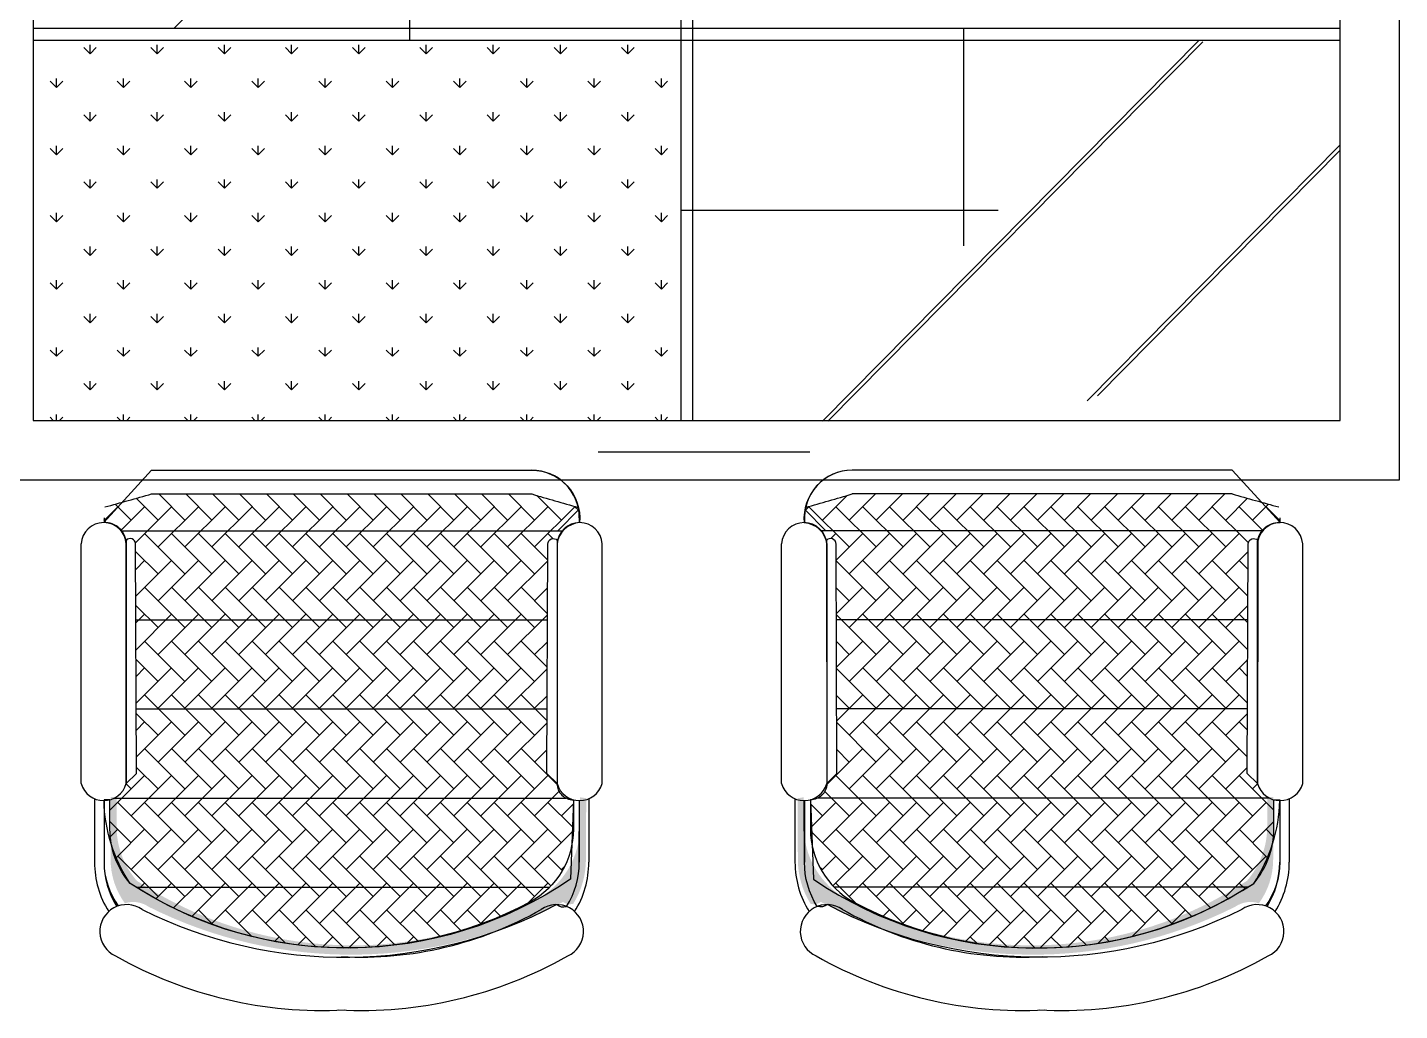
# Model space of a CAD drawing. Header units: inches. Extents: x 13 to 55.5, y 11.7 to 36.5.
# Drawn here: x 38.485 to 39.64, y 27.188 to 28.015 of the extents above; entities that cross this region are included whole.
import ezdxf

# ---------------------------------------------------------------- set-up
doc = ezdxf.new("R2010")
doc.units = ezdxf.units.IN
doc.header["$MEASUREMENT"] = 0
doc.layers.add('02', color=2, linetype='Continuous')
doc.layers.add('8', color=8, linetype='Continuous')

msp = doc.modelspace()

# ---------------------------------------------------------------- hatches: boundary and pattern name
at = {"layer": '8'}
h = msp.add_hatch(dxfattribs=at)
h.set_pattern_fill('AR-HBONE', color=256, scale=0.004, angle=89.99999999999994, style=0)
h.set_pattern_definition([(224.9999999999999, (39.08125517977014, 80.83132262007155), (-0.02262741699796952, 1.90059021303262e-17), [0.048, -0.016]), (134.9999999999999, (39.06994147127106, 80.82000891157247), (-0.02262741699796952, 1.90059021303262e-17), [0.048, -0.016])])
h.paths.add_polyline_path([(38.58802907744966, 27.58031961598482, 0.2468422709474526), (38.55029922519888, 27.61135667712535, -0.0007984914309598598), (38.55032820050683, 27.61148110653614, 0.002473879123447363), (38.58937101886686, 27.6223470196581), (38.90918613289095, 27.6223470196581, 0.002346015980585561), (38.94832096068266, 27.61101462996323, 0.4719914080799239), (38.91051361133422, 27.5813897716451), (38.91051361133422, 27.37852376724351, 0.23417052266878), (38.92375501285851, 27.35180115066925), (38.92212431138459, 27.30910116115576, -0.2909257063507577), (38.58569851325437, 27.30907037673916, -0.101594013467479), (38.57047089194957, 27.35051239558544, 0.2033254252404385), (38.58802907744966, 27.37618038182137)])
h.paths.add_polyline_path([(38.92212431138459, 27.30910116115576), (38.92375501285851, 27.35180115066925, -0.23417052266878), (38.91051361133422, 27.37852376724351), (38.91051361133422, 27.5813897716451, -0.4719914080796609), (38.94832096068266, 27.61101462996323, -0.05466006221869264), (38.94927134440358, 27.60234701965402), (38.94927134440358, 27.59819909453092, 0.349465672316923), (38.93090134538788, 27.5831327324284, 0.7026147528373601), (38.92270851688072, 27.58021844571505), (38.92192014277525, 27.38721173869436), (38.93050764518402, 27.37854438634696, 0.0002707687429301205), (38.93051361135285, 27.37852376724351, 0.4179360945045427), (38.94427134439893, 27.36493955900534), (38.94278116099149, 27.32591903858867, -0.2198190708416146), (38.90774364961389, 27.27880735138189, -0.1331174979334463), (38.73931706097055, 27.24046667224485, -0.1347473840811353), (38.57123567379158, 27.29459976466189, -0.06938331227992234), (38.55557492788493, 27.32683956525745, -0.04836040347699975), (38.55427134438496, 27.34028584177014), (38.55427134438496, 27.36493955900534, 0.2604304457768875), (38.56802907754745, 27.37852376724351), (38.57663700898256, 27.38721173869436), (38.57584863487709, 27.58021844571505, 0.6869772238725623), (38.5677826845188, 27.5832807388959, 0.3797560916365795), (38.5492713443803, 27.59821626634386), (38.5492713443803, 27.60234701965402, -0.05685886338214961), (38.55029922519888, 27.61135667712535, -0.2468422709473726), (38.58802907744966, 27.58031961598482), (38.58802907744966, 27.37618038182137, -0.2033254252404394), (38.57047089194957, 27.35051239558544, 0.1015940134674754), (38.58569851325437, 27.30907037673916, 0.2909257063507623)])
h = msp.add_hatch(dxfattribs=at)
h.set_pattern_fill('AR-HBONE', color=256, scale=0.004, angle=359.9999999999999, style=0)
h.set_pattern_definition([(315.0000000000001, (39.00678623135745, 80.83132262007155), (0.02262741699796952, 1.259612233122302e-17), [0.048, -0.016]), (45.0000000000001, (39.01809993985653, 80.82000891157247), (0.02262741699796952, 1.259612233122302e-17), [0.048, -0.016])])
edge = h.paths.add_edge_path()
edge.add_ellipse((39.54839604772705, 27.55995396587406), major_axis=(-0.03711969488062122, 0.0371196948806212), ratio=0.9999999999996956, start_angle=-33.290517739202585, end_angle=22.172823983051615, ccw=False)
edge.add_ellipse((39.49877006671004, 27.60234701965402), major_axis=(-0.02828427178378948, 0.02828427178378948), ratio=0.9999999882834586, start_angle=238.017076211343, end_angle=238.2000769274212)
edge.add_ellipse((40.61624935333229, 31.56239578500555), major_axis=(2.89594259330774, 2.89594259330774), ratio=0.9999999999854282, start_angle=209.1642256900939, end_angle=209.7311958646624, ccw=False)
edge.add_line((39.49867039214432, 27.6223470196581), (39.17885527823664, 27.6223470196581))
edge.add_ellipse((37.95167382625941, 31.78700753675531), major_axis=(3.070046542043853, 3.070046542043853), ratio=0.9999999999661233, start_angle=240.8807561908539, end_angle=241.4184224618754, ccw=False)
edge.add_ellipse((39.14642837649289, 27.58063794317588), major_axis=(-0.02199703812545729, 0.02199703812545729), ratio=0.9999999999997261, start_angle=226.3848555581047, end_angle=327.45248719353276, ccw=False)
edge.add_line((39.17752779979337, 27.5813897716451), (39.17752779979337, 27.37852376724351))
edge.add_ellipse((39.14394249726165, 27.37852376724351), major_axis=(-0.02374839519204381, 0.02374839519204381), ratio=0.9999999999998462, start_angle=172.2819817175903, end_angle=225.000000000118, ccw=False)
edge.add_line((39.16428639826908, 27.35180115066925), (39.16591709962658, 27.30910116115576))
edge.add_ellipse((39.3341542136025, 27.5737164489272), major_axis=(-0.2217261565872364, 0.2217261565872364), ratio=0.9999999999999922, start_angle=102.5526143752535, end_angle=167.4369000032399)
edge.add_ellipse((39.40902979328375, 27.36687637577581), major_axis=(-0.07761723070756962, 0.07761723070756962), ratio=0.9999999999995618, start_angle=193.2224371125199, end_angle=216.4264562234432)
edge.add_ellipse((39.53904691472262, 27.38404265494484), major_axis=(-0.02815593953293474, 0.02815593953293474), ratio=0.9999999999995929, start_angle=56.388040002920604, end_angle=102.3601176470259, ccw=False)
edge.add_line((39.50001233356151, 27.37618038182137), (39.50001233356151, 27.58031961598482))
edge = h.paths.add_edge_path()
edge.add_line((39.165917099743, 27.30910116115576), (39.1642863983855, 27.35180115066925))
edge.add_ellipse((39.14394249726165, 27.37852376724351), major_axis=(-0.02374839519204381, 0.02374839519204381), ratio=0.9999999999998462, start_angle=172.2819817175667, end_angle=225.0000000000902)
edge.add_line((39.17752779979337, 27.37852376724351), (39.17752779979337, 27.5813897716451))
edge.add_ellipse((39.14642837649289, 27.58063794317588), major_axis=(-0.02199703812546477, 0.02199703812546478), ratio=0.9999999999999106, start_angle=226.3848555580757, end_angle=327.4524871935737)
edge.add_ellipse((39.17877006664484, 27.60234701965402), major_axis=(0.02828427124751427, 0.02828427124751427), ratio=0.9999999999997202, start_angle=122.4852900862792, end_angle=134.999999999983)
edge.add_line((39.13877006672401, 27.60234701965402), (39.13877006672401, 27.59819909453092))
edge.add_ellipse((39.13849321863226, 27.57912934411599), major_axis=(-0.01348577075255628, 0.01348577075255628), ratio=0.9999999999994397, start_angle=237.1171861905475, end_angle=314.1682581222964, ccw=False)
edge.add_ellipse((39.16071144182779, 27.58019956847585), major_axis=(0.003267887545123191, 0.003267887545123191), ratio=0.9999999999980806, start_angle=-44.765965339337185, end_angle=95.60380764755962, ccw=False)
edge.add_line((39.16533289424687, 27.58021844571505), (39.16612126835234, 27.38721173869436))
edge.add_line((39.16612126835234, 27.38721173869436), (39.15753376594357, 27.37854438634696))
edge.add_ellipse((39.13849321863226, 27.3840426550176), major_axis=(-0.01401380187697225, 0.01401380187697225), ratio=0.9999996655125449, start_angle=208.8310165147385, end_angle=208.8930721491273, ccw=False)
edge.add_ellipse((39.14394249726165, 27.37852376724351), major_axis=(-0.009606259568336679, 0.009606259568336679), ratio=0.9999999999999254, start_angle=134.2727577398573, end_angle=225.0000000000074, ccw=False)
edge.add_line((39.14377006672866, 27.36493955900534), (39.1452602501361, 27.32591903858867))
edge.add_ellipse((39.21377006667744, 27.34028584177014), major_axis=(-0.04949747468303449, 0.0494974746830345), ratio=0.99999999999956, start_angle=56.84355144184664, end_angle=106.433672439386)
edge.add_ellipse((39.3352404350283, 27.57034376876419), major_axis=(-0.2334531160339924, 0.2334531160339924), ratio=0.9999999999999551, start_angle=107.0107244184931, end_angle=137.3406947213386)
edge.add_ellipse((39.3341542136025, 27.5737164489272), major_axis=(-0.2358682922109283, 0.2358682922109283), ratio=0.9999999999998639, start_angle=137.5034555644624, end_angle=168.2003856930047)
edge.add_ellipse((39.40902979328375, 27.36687637577581), major_axis=(-0.09175936633128724, 0.09175936633128726), ratio=0.9999999999986472, start_angle=191.1534382299148, end_angle=207.0294787155831)
edge.add_ellipse((39.46377006667744, 27.34028584177014), major_axis=(-0.04949747468307679, 0.04949747468307681), ratio=0.9999999999993566, start_angle=213.9252401821811, end_angle=224.9999999998766)
edge.add_line((39.53377006674263, 27.34028584177014), (39.53377006674263, 27.36493955899079))
edge.add_ellipse((39.53904691472262, 27.38404265494484), major_axis=(-0.01401380390918987, 0.01401380390918986), ratio=0.9999999999989817, start_angle=61.168991394092984, end_angle=119.55825086561839, ccw=False)
edge.add_line((39.52001233358014, 27.37852376724351), (39.51140440202862, 27.38721173870892))
edge.add_line((39.51140440214503, 27.38721173869436), (39.5121927762505, 27.58021844571505))
edge.add_ellipse((39.51681422855317, 27.58019956847585), major_axis=(-0.003267887545150871, 0.00326788754515087), ratio=0.9999999999998018, start_angle=-93.18674936839028, end_angle=44.76596533927437, ccw=False)
edge.add_ellipse((39.53792874811761, 27.58031961598482), major_axis=(-0.01266881823524401, 0.01266881823524401), ratio=0.9999999999995794, start_angle=-47.69148343845359, end_angle=35.4868303801432, ccw=False)
edge.add_line((39.53877006663087, 27.59821626634386), (39.53877006663087, 27.60234701965402))
edge.add_ellipse((39.49877006671004, 27.60234701965402), major_axis=(-0.0282842712475046, 0.0282842712475046), ratio=0.9999999999993693, start_angle=224.9999999999407, end_angle=238.0170759052753)
edge.add_ellipse((39.54839604772705, 27.55995396587406), major_axis=(0.03711969488061666, 0.03711969488061665), ratio=0.9999999999995136, start_angle=56.70948226079675, end_angle=112.1728239829782)
edge.add_line((39.50001233356151, 27.58031961598482), (39.50001233356151, 27.37618038182137))
edge.add_ellipse((39.53904691472262, 27.38404265494484), major_axis=(-0.02815593953293475, 0.02815593953293477), ratio=0.9999999999995922, start_angle=56.3880400029185, end_angle=102.3601176470156)
edge.add_ellipse((39.40902979328375, 27.36687637577581), major_axis=(-0.07761723070756966, 0.07761723070756965), ratio=0.9999999999995637, start_angle=193.2224371125199, end_angle=216.4264562234391, ccw=False)
edge.add_ellipse((39.3341542136025, 27.5737164489272), major_axis=(-0.2217261565872279, 0.2217261565872279), ratio=0.9999999999999998, start_angle=102.55261437525269, end_angle=167.4369000032449, ccw=False)
h = msp.add_hatch(color=256, dxfattribs=at)
edge = h.paths.add_edge_path()
edge.add_line((38.55982890486329, 27.36716983831304), (38.55482890485864, 27.36716983831304))
edge.add_line((38.55482890485864, 27.36716983831304), (38.55482890485864, 27.31457729896812))
edge.add_arc((38.6169292692196, 27.31457729896812), 0.06210036439365649, 180, 216.2745388989675)
edge.add_arc((38.5738989640361, 27.25636064299198), 0.02259745576856841, 415.099742946281, 468.1372694493582, ccw=False)
edge.add_arc((38.75722458137743, 27.61483126932746), 0.3802530198046514, 243.3772907566356, 297.9578567901458)
edge.add_arc((38.94151088216886, 27.28735021679478), 0.010326542762251, 234.3726740500616, 284.5970889746869)
edge.add_arc((38.88482890481673, 27.31457729896812), 0.07000000000013158, 327.8783501258934, 360.0000000000466)
edge.add_line((38.95482890488192, 27.31457729896812), (38.95510575297367, 27.36645442270839))
edge.add_arc((38.95510575285725, 27.38627293426709), 0.01981851154849574, 254.5582508653799, 270, ccw=False)
edge.add_line((38.94982890487726, 27.36716983831304), (38.94982890487726, 27.34251612109239))
edge.add_arc((38.87982890481207, 27.34251612109239), 0.07000000000001455, 298.5663275605915, 360.0000000000465, ccw=False)
edge.add_arc((38.75835853646122, 27.57257404807189), 0.3301525628735084, 236.636853463918, 297.98927558147926, ccw=False)
edge.add_arc((38.62982890481207, 27.34251612109239), 0.0700000000000595, 180, 220.7423232367078, ccw=False)
edge.add_line((38.55982890486329, 27.34251612109239), (38.55982890486329, 27.36716983831304))
h = msp.add_hatch(color=256, dxfattribs=at)
edge = h.paths.add_edge_path()
edge.add_line((39.5282125062643, 27.36716983831304), (39.53321250626895, 27.36716983831304))
edge.add_line((39.53321250626895, 27.36716983831304), (39.53321250626895, 27.31457729896812))
edge.add_ellipse((39.47111214190799, 27.31457729896812), major_axis=(-0.04391158877690961, 0.04391158877690961), ratio=0.9999999999996502, start_angle=188.7254611010362, end_angle=224.9999999999579, ccw=False)
edge.add_ellipse((39.51414244709149, 27.25636064299198), major_axis=(-0.01597881421150872, 0.01597881421150872), ratio=0.9999999999997194, start_angle=-63.13726944938928, end_angle=-10.0997429463727)
edge.add_ellipse((39.33081682975016, 27.61483126932746), major_axis=(-0.2688794888705353, 0.2688794888705353), ratio=0.9999999999999657, start_angle=107.0421432098548, end_angle=161.6227092433652, ccw=False)
edge.add_ellipse((39.14653052895873, 27.28735021679478), major_axis=(0.007301968413416724, 0.007301968413416724), ratio=0.9999999999985582, start_angle=210.4029110253811, end_angle=260.6273259499634, ccw=False)
edge.add_ellipse((39.20321250631086, 27.31457729896812), major_axis=(0.04949747468314437, 0.04949747468314437), ratio=0.9999999999996642, start_angle=134.9999999999462, end_angle=167.1216498741562, ccw=False)
edge.add_line((39.13321250624567, 27.31457729896812), (39.13293565815393, 27.36645442270839))
edge.add_ellipse((39.13293565827034, 27.38627293426709), major_axis=(-0.01401380390892547, 0.01401380390892547), ratio=0.9999999999976941, start_angle=134.9999999999521, end_angle=150.441749134636)
edge.add_line((39.13821250625033, 27.36716983831304), (39.13821250625033, 27.34251612109239))
edge.add_ellipse((39.2082125061991, 27.34251612109239), major_axis=(-0.04949747468306953, 0.04949747468306953), ratio=0.9999999999999356, start_angle=44.99999999995661, end_angle=106.4336724394121)
edge.add_ellipse((39.32968287466637, 27.57257404807189), major_axis=(-0.2334531160339839, 0.233453116033984), ratio=0.9999999999999641, start_angle=107.0107244185203, end_angle=168.3631465360816)
edge.add_ellipse((39.4582125061991, 27.34251612109239), major_axis=(-0.04949747468310171, 0.04949747468310172), ratio=0.9999999999997938, start_angle=184.257676763352, end_angle=225.0000000000038)
edge.add_line((39.5282125062643, 27.34251612109239), (39.5282125062643, 27.36716983831304))

# ---------------------------------------------------------------- linework, layer by layer
at = {"layer": '02'}
for p, q in [((39.63958009698972, 27.63427728392873), (39.63958009698972, 28.38427728392873)), ((38.48958009696644, 28.33427728394037), (38.48958009696644, 27.68427728393164)), ((38.60820744960647, 28.01427728393339), (38.9251005306708, 28.33486214827446)), ((39.03458009700834, 28.33427728394037), (39.03458009700834, 27.68427728393164)), ((39.04458009701766, 28.33427728394037), (39.04458009701766, 27.68427728393164)), ((39.58958009694315, 27.68427728393164), (39.58958009694315, 28.33427728394037)), ((38.80669885867819, 28.00427728393862), (38.80669885867819, 28.18751994012729)), ((39.2724613352314, 28.0143153522966), (39.2724613352314, 27.83107269610793)), ((38.48958009696644, 28.01427728393339), (39.58958009694315, 28.01427728393339)), ((38.48958009696644, 28.00427728393862), (39.58958009694315, 28.00427728393862)), ((39.47095274430312, 28.00427728393862), (39.15405966323878, 27.68369241959755)), ((39.47390470380041, 28.0028637994854), (39.15840882976617, 27.68369241959755)), ((38.53748591191679, 27.99276550006636), (38.53218261111606, 27.9980688009253)), ((38.53748591214962, 27.99276552305838), (38.53748591214962, 28.00026552306537)), ((38.53748591191679, 27.99276550006636), (38.54278921283394, 27.9980688009253)), ((38.59405445441216, 27.99276550006636), (38.58875115361143, 27.9980688009253)), ((38.59405445464499, 27.99276552310204), (38.59405445464499, 28.00026552310903)), ((38.59405445441216, 27.99276550006636), (38.59935775532931, 27.9980688009253)), ((38.65062299690753, 27.99276550006636), (38.6453196961068, 27.9980688009253)), ((38.65062299714036, 27.9927655231457), (38.65062299714036, 28.00026552313813)), ((38.65062299690753, 27.99276550006636), (38.65592629782468, 27.9980688009253)), ((38.7071915394029, 27.99276550006636), (38.70188823860217, 27.9980688009253)), ((38.70719153951931, 27.99276552318935), (38.70719153951931, 28.00026552318178)), ((38.7071915394029, 27.99276550006636), (38.71249484032005, 27.9980688009253)), ((38.76376008189827, 27.99276550006636), (38.75845678109754, 27.9980688009253)), ((38.76376008201468, 27.99276552321846), (38.76376008201468, 28.00026552322544)), ((38.76376008189827, 27.99276550006636), (38.76906338281542, 27.9980688009253)), ((38.82032862439364, 27.99276550006636), (38.81502532359291, 27.9980688009253)), ((38.82032862451005, 27.99276552326211), (38.82032862451005, 28.0002655232691)), ((38.82032862439364, 27.99276550006636), (38.82563192531079, 27.9980688009253)), ((38.87689716688901, 27.99276550006636), (38.87159386608828, 27.9980688009253)), ((38.87689716700542, 27.99276552330577), (38.87689716700542, 28.0002655232982)), ((38.87689716688901, 27.99276550006636), (38.88220046780616, 27.9980688009253)), ((38.93346570938438, 27.99276550006636), (38.92816240858365, 27.9980688009253)), ((38.93346570950079, 27.99276552334942), (38.93346570950079, 28.00026552334186)), ((38.93346570938438, 27.99276550006636), (38.93876901030153, 27.9980688009253)), ((38.99003425187975, 27.99276550006636), (38.98473095107902, 27.9980688009253)), ((38.99003425199616, 27.99276552337853), (38.99003425199616, 28.00026552338551)), ((38.99003425187975, 27.99276550006636), (38.9953375527969, 27.9980688009253)), ((38.5092016406691, 27.96448122881867), (38.50389833986837, 27.96978452967761)), ((38.50920164090194, 27.9644812517816), (38.50920164090194, 27.97198125178858)), ((38.5092016406691, 27.96448122881867), (38.51450494158625, 27.96978452967761)), ((38.56577018316447, 27.96448122881867), (38.56046688236374, 27.96978452967761)), ((38.56577018339731, 27.96448125182525), (38.56577018339731, 27.97198125181768)), ((38.56577018316447, 27.96448122881867), (38.57107348408162, 27.96978452967761)), ((38.62233872565984, 27.96448122881867), (38.61703542485911, 27.96978452967761)), ((38.62233872589267, 27.96448125186891), (38.62233872589267, 27.97198125186134)), ((38.62233872565984, 27.96448122881867), (38.62764202657699, 27.96978452967761)), ((38.67890726815521, 27.96448122881867), (38.67360396735448, 27.96978452967761)), ((38.67890726827163, 27.96448125189801), (38.67890726827163, 27.971981251905)), ((38.67890726815521, 27.96448122881867), (38.68421056907236, 27.96978452967761)), ((38.73547581065058, 27.96448122881867), (38.73017250984985, 27.96978452967761)), ((38.735475810767, 27.96448125194167), (38.735475810767, 27.97198125194865)), ((38.73547581065058, 27.96448122881867), (38.74077911156773, 27.96978452967761)), ((38.79204435314595, 27.96448122881867), (38.78674105234522, 27.96978452967761)), ((38.79204435326237, 27.96448125198532), (38.79204435326237, 27.97198125197776)), ((38.79204435314595, 27.96448122881867), (38.7973476540631, 27.96978452967761)), ((38.84861289564132, 27.96448122881867), (38.84330959484059, 27.96978452967761)), ((38.84861289575774, 27.96448125202898), (38.84861289575774, 27.97198125202141)), ((38.84861289564132, 27.96448122881867), (38.85391619655847, 27.96978452967761)), ((38.90518143813669, 27.96448122881867), (38.89987813733596, 27.96978452967761)), ((38.90518143825311, 27.96448125205808), (38.90518143825311, 27.97198125206507)), ((38.90518143813669, 27.96448122881867), (38.91048473905384, 27.96978452967761)), ((38.96174998063206, 27.96448122881867), (38.95644667983133, 27.96978452967761)), ((38.96174998074848, 27.96448125210174), (38.96174998074848, 27.97198125210872)), ((38.96174998063206, 27.96448122881867), (38.96705328154921, 27.96978452967761)), ((39.01831852312743, 27.96448122881867), (39.0130152223267, 27.96978452967761)), ((39.01831852324385, 27.96448125214539), (39.01831852324385, 27.97198125213783)), ((39.01831852312743, 27.96448122881867), (39.02362182404458, 27.96978452967761)), ((38.53748591191679, 27.93619695757099), (38.53218261111606, 27.94150025842993)), ((38.53748591214962, 27.93619698054846), (38.53748591214962, 27.9436969805409)), ((38.53748591191679, 27.93619695757099), (38.54278921283394, 27.94150025842993)), ((38.59405445441216, 27.93619695757099), (38.58875115361143, 27.94150025842993)), ((38.59405445464499, 27.93619698057757), (38.59405445464499, 27.94369698058455)), ((38.59405445441216, 27.93619695757099), (38.59935775532931, 27.94150025842993)), ((38.65062299690753, 27.93619695757099), (38.6453196961068, 27.94150025842993)), ((38.65062299714036, 27.93619698062122), (38.65062299714036, 27.94369698062821)), ((38.65062299690753, 27.93619695757099), (38.65592629782468, 27.94150025842993)), ((38.7071915394029, 27.93619695757099), (38.70188823860217, 27.94150025842993)), ((38.70719153951931, 27.93619698066488), (38.70719153951931, 27.94369698065731)), ((38.7071915394029, 27.93619695757099), (38.71249484032005, 27.94150025842993)), ((38.76376008189827, 27.93619695757099), (38.75845678109754, 27.94150025842993)), ((38.76376008201468, 27.93619698070853), (38.76376008201468, 27.94369698070097)), ((38.76376008189827, 27.93619695757099), (38.76906338281542, 27.94150025842993)), ((38.82032862439364, 27.93619695757099), (38.81502532359291, 27.94150025842993)), ((38.82032862451005, 27.93619698073764), (38.82032862451005, 27.94369698074462)), ((38.82032862439364, 27.93619695757099), (38.82563192531079, 27.94150025842993)), ((38.87689716688901, 27.93619695757099), (38.87159386608828, 27.94150025842993)), ((38.87689716700542, 27.93619698078129), (38.87689716700542, 27.94369698078828)), ((38.87689716688901, 27.93619695757099), (38.88220046780616, 27.94150025842993)), ((38.93346570938438, 27.93619695757099), (38.92816240858365, 27.94150025842993)), ((38.93346570950079, 27.93619698082495), (38.93346570950079, 27.94369698081738)), ((38.93346570938438, 27.93619695757099), (38.93876901030153, 27.94150025842993)), ((38.99003425187975, 27.93619695757099), (38.98473095107902, 27.94150025842993)), ((38.99003425199616, 27.9361969808686), (38.99003425199616, 27.94369698086104)), ((38.99003425187975, 27.93619695757099), (38.9953375527969, 27.94150025842993)), ((38.5092016406691, 27.9079126863233), (38.50389833986837, 27.91321598718224)), ((38.50920164090194, 27.90791270925712), (38.50920164090194, 27.91541270926411)), ((38.5092016406691, 27.9079126863233), (38.51450494158625, 27.91321598718224)), ((38.56577018316447, 27.9079126863233), (38.56046688236374, 27.91321598718224)), ((38.56577018339731, 27.90791270930078), (38.56577018339731, 27.91541270930776)), ((38.56577018316447, 27.9079126863233), (38.57107348408162, 27.91321598718224)), ((38.62233872565984, 27.9079126863233), (38.61703542485911, 27.91321598718224)), ((38.62233872589267, 27.90791270934443), (38.62233872589267, 27.91541270933687)), ((38.62233872565984, 27.9079126863233), (38.62764202657699, 27.91321598718224)), ((38.67890726815521, 27.9079126863233), (38.67360396735448, 27.91321598718224)), ((38.67890726827163, 27.90791270938809), (38.67890726827163, 27.91541270938052)), ((38.67890726815521, 27.9079126863233), (38.68421056907236, 27.91321598718224)), ((38.73547581065058, 27.9079126863233), (38.73017250984985, 27.91321598718224)), ((38.735475810767, 27.90791270941719), (38.735475810767, 27.91541270942418)), ((38.73547581065058, 27.9079126863233), (38.74077911156773, 27.91321598718224)), ((38.79204435314595, 27.9079126863233), (38.78674105234522, 27.91321598718224)), ((38.79204435326237, 27.90791270946085), (38.79204435326237, 27.91541270946783)), ((38.79204435314595, 27.9079126863233), (38.7973476540631, 27.91321598718224)), ((38.84861289564132, 27.9079126863233), (38.84330959484059, 27.91321598718224)), ((38.84861289575774, 27.9079127095045), (38.84861289575774, 27.91541270949694)), ((38.84861289564132, 27.9079126863233), (38.85391619655847, 27.91321598718224)), ((38.90518143813669, 27.9079126863233), (38.89987813733596, 27.91321598718224)), ((38.90518143825311, 27.90791270954816), (38.90518143825311, 27.91541270954059)), ((38.90518143813669, 27.9079126863233), (38.91048473905384, 27.91321598718224)), ((38.96174998063206, 27.9079126863233), (38.95644667983133, 27.91321598718224)), ((38.96174998074848, 27.90791270957726), (38.96174998074848, 27.91541270958425)), ((38.96174998063206, 27.9079126863233), (38.96705328154921, 27.91321598718224)), ((39.01831852312743, 27.9079126863233), (39.0130152223267, 27.91321598718224)), ((39.01831852324385, 27.90791270962092), (39.01831852324385, 27.9154127096279)), ((39.01831852312743, 27.9079126863233), (39.02362182404458, 27.91321598718224)), ((39.58958009694315, 27.91614285230918), (39.3766650721066, 27.7007473816355)), ((39.58958009694315, 27.91174301826851), (39.38525735220018, 27.70503992717005)), ((38.53748591191679, 27.87962841507562), (38.53218261111606, 27.88493171593456)), ((38.53748591214962, 27.87962843802399), (38.53748591214962, 27.88712843801642)), ((38.53748591191679, 27.87962841507562), (38.54278921283394, 27.88493171593456)), ((38.59405445441216, 27.87962841507562), (38.58875115361143, 27.88493171593456)), ((38.59405445464499, 27.87962843806764), (38.59405445464499, 27.88712843806008)), ((38.59405445441216, 27.87962841507562), (38.59935775532931, 27.88493171593456)), ((38.65062299690753, 27.87962841507562), (38.6453196961068, 27.88493171593456)), ((38.65062299714036, 27.87962843809675), (38.65062299714036, 27.88712843810373)), ((38.65062299690753, 27.87962841507562), (38.65592629782468, 27.88493171593456)), ((38.7071915394029, 27.87962841507562), (38.70188823860217, 27.88493171593456)), ((38.70719153951931, 27.8796284381404), (38.70719153951931, 27.88712843814739)), ((38.7071915394029, 27.87962841507562), (38.71249484032005, 27.88493171593456)), ((38.76376008189827, 27.87962841507562), (38.75845678109754, 27.88493171593456)), ((38.76376008201468, 27.87962843818406), (38.76376008201468, 27.88712843817649)), ((38.76376008189827, 27.87962841507562), (38.76906338281542, 27.88493171593456)), ((38.82032862439364, 27.87962841507562), (38.81502532359291, 27.88493171593456)), ((38.82032862451005, 27.87962843822772), (38.82032862451005, 27.88712843822015)), ((38.82032862439364, 27.87962841507562), (38.82563192531079, 27.88493171593456)), ((38.87689716688901, 27.87962841507562), (38.87159386608828, 27.88493171593456)), ((38.87689716700542, 27.87962843825682), (38.87689716700542, 27.8871284382638)), ((38.87689716688901, 27.87962841507562), (38.88220046780616, 27.88493171593456)), ((38.93346570938438, 27.87962841507562), (38.92816240858365, 27.88493171593456)), ((38.93346570950079, 27.87962843830048), (38.93346570950079, 27.88712843830746)), ((38.93346570938438, 27.87962841507562), (38.93876901030153, 27.88493171593456)), ((38.99003425187975, 27.87962841507562), (38.98473095107902, 27.88493171593456)), ((38.99003425199616, 27.87962843834413), (38.99003425199616, 27.88712843833656)), ((38.99003425187975, 27.87962841507562), (38.9953375527969, 27.88493171593456)), ((38.5092016406691, 27.85134414382793), (38.50389833986837, 27.85664744468687)), ((38.50920164090194, 27.8513441667472), (38.50920164090194, 27.85884416673963)), ((38.5092016406691, 27.85134414382793), (38.51450494158625, 27.85664744468687)), ((38.56577018316447, 27.85134414382793), (38.56046688236374, 27.85664744468687)), ((38.56577018339731, 27.8513441667763), (38.56577018339731, 27.85884416678329)), ((38.56577018316447, 27.85134414382793), (38.57107348408162, 27.85664744468687)), ((38.62233872565984, 27.85134414382793), (38.61703542485911, 27.85664744468687)), ((38.62233872589267, 27.85134416681996), (38.62233872589267, 27.85884416682694)), ((38.62233872565984, 27.85134414382793), (38.62764202657699, 27.85664744468687)), ((38.67890726815521, 27.85134414382793), (38.67360396735448, 27.85664744468687)), ((38.67890726827163, 27.85134416686362), (38.67890726827163, 27.85884416685605)), ((38.67890726815521, 27.85134414382793), (38.68421056907236, 27.85664744468687)), ((38.73547581065058, 27.85134414382793), (38.73017250984985, 27.85664744468687)), ((38.735475810767, 27.85134416690727), (38.735475810767, 27.8588441668997)), ((38.73547581065058, 27.85134414382793), (38.74077911156773, 27.85664744468687)), ((38.79204435314595, 27.85134414382793), (38.78674105234522, 27.85664744468687)), ((38.79204435326237, 27.85134416693638), (38.79204435326237, 27.85884416694336)), ((38.79204435314595, 27.85134414382793), (38.7973476540631, 27.85664744468687)), ((38.84861289564132, 27.85134414382793), (38.84330959484059, 27.85664744468687)), ((38.84861289575774, 27.85134416698003), (38.84861289575774, 27.85884416698702)), ((38.84861289564132, 27.85134414382793), (38.85391619655847, 27.85664744468687)), ((38.90518143813669, 27.85134414382793), (38.89987813733596, 27.85664744468687)), ((38.90518143825311, 27.85134416702369), (38.90518143825311, 27.85884416701612)), ((38.90518143813669, 27.85134414382793), (38.91048473905384, 27.85664744468687)), ((38.96174998063206, 27.85134414382793), (38.95644667983133, 27.85664744468687)), ((38.96174998074848, 27.85134416706734), (38.96174998074848, 27.85884416705978)), ((38.96174998063206, 27.85134414382793), (38.96705328154921, 27.85664744468687)), ((39.01831852312743, 27.85134414382793), (39.0130152223267, 27.85664744468687)), ((39.01831852324385, 27.85134416709645), (39.01831852324385, 27.85884416710343)), ((39.01831852312743, 27.85134414382793), (39.02362182404458, 27.85664744468687)), ((39.30191196309015, 27.86086642187894), (39.03458009700834, 27.86086642187894)), ((38.53748591214962, 27.82305989549952), (38.53748591214962, 27.8305598955065)), ((38.59405445464499, 27.82305989554317), (38.59405445464499, 27.8305598955356)), ((38.65062299714036, 27.82305989558683), (38.65062299714036, 27.83055989557926)), ((38.70719153951931, 27.82305989561593), (38.70719153951931, 27.83055989562292)), ((38.76376008201468, 27.82305989565959), (38.76376008201468, 27.83055989566657)), ((38.82032862451005, 27.82305989570324), (38.82032862451005, 27.83055989569568)), ((38.87689716700542, 27.8230598957469), (38.87689716700542, 27.83055989573933)), ((38.93346570950079, 27.823059895776), (38.93346570950079, 27.83055989578299)), ((38.99003425199616, 27.82305989581966), (38.99003425199616, 27.83055989582664)), ((38.53748591191679, 27.82305987258025), (38.53218261111606, 27.82836317343919)), ((38.53748591191679, 27.82305987258025), (38.54278921283394, 27.82836317343919)), ((38.59405445441216, 27.82305987258025), (38.58875115361143, 27.82836317343919)), ((38.59405445441216, 27.82305987258025), (38.59935775532931, 27.82836317343919)), ((38.65062299690753, 27.82305987258025), (38.6453196961068, 27.82836317343919)), ((38.65062299690753, 27.82305987258025), (38.65592629782468, 27.82836317343919)), ((38.7071915394029, 27.82305987258025), (38.70188823860217, 27.82836317343919)), ((38.7071915394029, 27.82305987258025), (38.71249484032005, 27.82836317343919)), ((38.76376008189827, 27.82305987258025), (38.75845678109754, 27.82836317343919)), ((38.76376008189827, 27.82305987258025), (38.76906338281542, 27.82836317343919)), ((38.82032862439364, 27.82305987258025), (38.81502532359291, 27.82836317343919)), ((38.82032862439364, 27.82305987258025), (38.82563192531079, 27.82836317343919)), ((38.87689716688901, 27.82305987258025), (38.87159386608828, 27.82836317343919)), ((38.87689716688901, 27.82305987258025), (38.88220046780616, 27.82836317343919)), ((38.93346570938438, 27.82305987258025), (38.92816240858365, 27.82836317343919)), ((38.93346570938438, 27.82305987258025), (38.93876901030153, 27.82836317343919)), ((38.99003425187975, 27.82305987258025), (38.98473095107902, 27.82836317343919)), ((38.99003425187975, 27.82305987258025), (38.9953375527969, 27.82836317343919)), ((38.5092016406691, 27.79477560133256), (38.50389833986837, 27.8000789021915)), ((38.50920164090194, 27.79477562422273), (38.50920164090194, 27.80227562422971)), ((38.5092016406691, 27.79477560133256), (38.51450494158625, 27.8000789021915)), ((38.56577018316447, 27.79477560133256), (38.56046688236374, 27.8000789021915)), ((38.56577018339731, 27.79477562426638), (38.56577018339731, 27.80227562425882)), ((38.56577018316447, 27.79477560133256), (38.57107348408162, 27.8000789021915)), ((38.62233872565984, 27.79477560133256), (38.61703542485911, 27.8000789021915)), ((38.62233872589267, 27.79477562429549), (38.62233872589267, 27.80227562430247)), ((38.62233872565984, 27.79477560133256), (38.62764202657699, 27.8000789021915)), ((38.67890726815521, 27.79477560133256), (38.67360396735448, 27.8000789021915)), ((38.67890726827163, 27.79477562433914), (38.67890726827163, 27.80227562434613)), ((38.67890726815521, 27.79477560133256), (38.68421056907236, 27.8000789021915)), ((38.73547581065058, 27.79477560133256), (38.73017250984985, 27.8000789021915)), ((38.735475810767, 27.7947756243828), (38.735475810767, 27.80227562438978)), ((38.73547581065058, 27.79477560133256), (38.74077911156773, 27.8000789021915)), ((38.79204435314595, 27.79477560133256), (38.78674105234522, 27.8000789021915)), ((38.79204435326237, 27.79477562442645), (38.79204435326237, 27.80227562441889)), ((38.79204435314595, 27.79477560133256), (38.7973476540631, 27.8000789021915)), ((38.84861289564132, 27.79477560133256), (38.84330959484059, 27.8000789021915)), ((38.84861289575774, 27.79477562445556), (38.84861289575774, 27.80227562446254)), ((38.84861289564132, 27.79477560133256), (38.85391619655847, 27.8000789021915)), ((38.90518143813669, 27.79477560133256), (38.89987813733596, 27.8000789021915)), ((38.90518143825311, 27.79477562449921), (38.90518143825311, 27.8022756245062)), ((38.90518143813669, 27.79477560133256), (38.91048473905384, 27.8000789021915)), ((38.96174998063206, 27.79477560133256), (38.95644667983133, 27.8000789021915)), ((38.96174998074848, 27.79477562454287), (38.96174998074848, 27.80227562454985)), ((38.96174998063206, 27.79477560133256), (38.96705328154921, 27.8000789021915)), ((39.01831852312743, 27.79477560133256), (39.0130152223267, 27.8000789021915)), ((39.01831852324385, 27.79477562458652), (39.01831852324385, 27.80227562457896)), ((39.01831852312743, 27.79477560133256), (39.02362182404458, 27.8000789021915)), ((38.53748591191679, 27.76649133008488), (38.53218261111606, 27.77179463094382)), ((38.53748591214962, 27.76649135298959), (38.53748591214962, 27.77399135298203)), ((38.53748591191679, 27.76649133008488), (38.54278921283394, 27.77179463094382)), ((38.59405445441216, 27.76649133008488), (38.58875115361143, 27.77179463094382)), ((38.59405445464499, 27.7664913530187), (38.59405445464499, 27.77399135302568)), ((38.59405445441216, 27.76649133008488), (38.59935775532931, 27.77179463094382)), ((38.65062299690753, 27.76649133008488), (38.6453196961068, 27.77179463094382)), ((38.65062299714036, 27.76649135306235), (38.65062299714036, 27.77399135306934)), ((38.65062299690753, 27.76649133008488), (38.65592629782468, 27.77179463094382)), ((38.7071915394029, 27.76649133008488), (38.70188823860217, 27.77179463094382)), ((38.70719153951931, 27.76649135310601), (38.70719153951931, 27.77399135309844)), ((38.7071915394029, 27.76649133008488), (38.71249484032005, 27.77179463094382)), ((38.76376008189827, 27.76649133008488), (38.75845678109754, 27.77179463094382)), ((38.76376008201468, 27.76649135314966), (38.76376008201468, 27.7739913531421)), ((38.76376008189827, 27.76649133008488), (38.76906338281542, 27.77179463094382)), ((38.82032862439364, 27.76649133008488), (38.81502532359291, 27.77179463094382)), ((38.82032862451005, 27.76649135317877), (38.82032862451005, 27.77399135318575)), ((38.82032862439364, 27.76649133008488), (38.82563192531079, 27.77179463094382)), ((38.87689716688901, 27.76649133008488), (38.87159386608828, 27.77179463094382)), ((38.87689716700542, 27.76649135322242), (38.87689716700542, 27.77399135322941)), ((38.87689716688901, 27.76649133008488), (38.88220046780616, 27.77179463094382)), ((38.93346570938438, 27.76649133008488), (38.92816240858365, 27.77179463094382)), ((38.93346570950079, 27.76649135326608), (38.93346570950079, 27.77399135325851)), ((38.93346570938438, 27.76649133008488), (38.93876901030153, 27.77179463094382)), ((38.99003425187975, 27.76649133008488), (38.98473095107902, 27.77179463094382)), ((38.99003425199616, 27.76649135330974), (38.99003425199616, 27.77399135330217)), ((38.99003425187975, 27.76649133008488), (38.9953375527969, 27.77179463094382)), ((38.5092016406691, 27.73820705883719), (38.50389833986837, 27.74351035969613)), ((38.50920164090194, 27.73820708169825), (38.50920164090194, 27.74570708170524)), ((38.5092016406691, 27.73820705883719), (38.51450494158625, 27.74351035969613)), ((38.56577018316447, 27.73820705883719), (38.56046688236374, 27.74351035969613)), ((38.56577018339731, 27.73820708174191), (38.56577018339731, 27.74570708174889)), ((38.56577018316447, 27.73820705883719), (38.57107348408162, 27.74351035969613)), ((38.62233872565984, 27.73820705883719), (38.61703542485911, 27.74351035969613)), ((38.62233872589267, 27.73820708178556), (38.62233872589267, 27.745707081778)), ((38.62233872565984, 27.73820705883719), (38.62764202657699, 27.74351035969613)), ((38.67890726815521, 27.73820705883719), (38.67360396735448, 27.74351035969613)), ((38.67890726827163, 27.73820708182922), (38.67890726827163, 27.74570708182165)), ((38.67890726815521, 27.73820705883719), (38.68421056907236, 27.74351035969613)), ((38.73547581065058, 27.73820705883719), (38.73017250984985, 27.74351035969613)), ((38.735475810767, 27.73820708185832), (38.735475810767, 27.74570708186531)), ((38.73547581065058, 27.73820705883719), (38.74077911156773, 27.74351035969613)), ((38.79204435314595, 27.73820705883719), (38.78674105234522, 27.74351035969613)), ((38.79204435326237, 27.73820708190198), (38.79204435326237, 27.74570708190896)), ((38.79204435314595, 27.73820705883719), (38.7973476540631, 27.74351035969613)), ((38.84861289564132, 27.73820705883719), (38.84330959484059, 27.74351035969613)), ((38.84861289575774, 27.73820708194564), (38.84861289575774, 27.74570708193807)), ((38.84861289564132, 27.73820705883719), (38.85391619655847, 27.74351035969613)), ((38.90518143813669, 27.73820705883719), (38.89987813733596, 27.74351035969613)), ((38.90518143825311, 27.73820708198929), (38.90518143825311, 27.74570708198172)), ((38.90518143813669, 27.73820705883719), (38.91048473905384, 27.74351035969613)), ((38.96174998063206, 27.73820705883719), (38.95644667983133, 27.74351035969613)), ((38.96174998074848, 27.73820708201839), (38.96174998074848, 27.74570708202538)), ((38.96174998063206, 27.73820705883719), (38.96705328154921, 27.74351035969613)), ((39.01831852312743, 27.73820705883719), (39.0130152223267, 27.74351035969613)), ((39.01831852324385, 27.73820708206205), (39.01831852324385, 27.74570708206904)), ((39.01831852312743, 27.73820705883719), (39.02362182404458, 27.74351035969613)), ((38.53748591191679, 27.70992278758951), (38.53218261111606, 27.71522608844845)), ((38.53748591214962, 27.70992281046512), (38.53748591214962, 27.71742281045755)), ((38.53748591191679, 27.70992278758951), (38.54278921283394, 27.71522608844845)), ((38.59405445441216, 27.70992278758951), (38.58875115361143, 27.71522608844845)), ((38.59405445464499, 27.70992281050878), (38.59405445464499, 27.71742281050121)), ((38.59405445441216, 27.70992278758951), (38.59935775532931, 27.71522608844845)), ((38.65062299690753, 27.70992278758951), (38.6453196961068, 27.71522608844845)), ((38.65062299714036, 27.70992281053788), (38.65062299714036, 27.71742281054486)), ((38.65062299690753, 27.70992278758951), (38.65592629782468, 27.71522608844845)), ((38.7071915394029, 27.70992278758951), (38.70188823860217, 27.71522608844845)), ((38.70719153951931, 27.70992281058153), (38.70719153951931, 27.71742281058852)), ((38.7071915394029, 27.70992278758951), (38.71249484032005, 27.71522608844845)), ((38.76376008189827, 27.70992278758951), (38.75845678109754, 27.71522608844845)), ((38.76376008201468, 27.70992281062519), (38.76376008201468, 27.71742281061762)), ((38.76376008189827, 27.70992278758951), (38.76906338281542, 27.71522608844845)), ((38.82032862439364, 27.70992278758951), (38.81502532359291, 27.71522608844845)), ((38.82032862451005, 27.70992281066885), (38.82032862451005, 27.71742281066128)), ((38.82032862439364, 27.70992278758951), (38.82563192531079, 27.71522608844845)), ((38.87689716688901, 27.70992278758951), (38.87159386608828, 27.71522608844845)), ((38.87689716700542, 27.70992281069795), (38.87689716700542, 27.71742281070494)), ((38.87689716688901, 27.70992278758951), (38.88220046780616, 27.71522608844845)), ((38.93346570938438, 27.70992278758951), (38.92816240858365, 27.71522608844845)), ((38.93346570950079, 27.70992281074161), (38.93346570950079, 27.71742281074859)), ((38.93346570938438, 27.70992278758951), (38.93876901030153, 27.71522608844845)), ((38.99003425187975, 27.70992278758951), (38.98473095107902, 27.71522608844845)), ((38.99003425199616, 27.70992281078526), (38.99003425199616, 27.71742281077769)), ((38.99003425187975, 27.70992278758951), (38.9953375527969, 27.71522608844845)), ((38.48958009696644, 27.68427728393164), (39.58958009694315, 27.68427728393164)), ((38.50656287307929, 27.68427728393164), (38.50389833986837, 27.68694181720076)), ((38.50920164090194, 27.68427728393164), (38.50920164090194, 27.68913853918076)), ((38.51184040825892, 27.68427728393164), (38.51450494158625, 27.68694181720076)), ((38.56313141557466, 27.68427728393164), (38.56046688236374, 27.68694181720076)), ((38.56577018339731, 27.68427728393164), (38.56577018339731, 27.68913853922442)), ((38.56840895075429, 27.68427728393164), (38.57107348408162, 27.68694181720076)), ((38.61969995807003, 27.68427728393164), (38.61703542485911, 27.68694181720076)), ((38.62233872589267, 27.68427728393164), (38.62233872589267, 27.68913853926808)), ((38.62497749324966, 27.68427728393164), (38.62764202657699, 27.68694181720076)), ((38.6762685005654, 27.68427728393164), (38.67360396735448, 27.68694181720076)), ((38.67890726827163, 27.68427728393164), (38.67890726827163, 27.68913853929718)), ((38.68154603574503, 27.68427728393164), (38.68421056907236, 27.68694181720076)), ((38.73283704306077, 27.68427728393164), (38.73017250984985, 27.68694181720076)), ((38.735475810767, 27.68427728393164), (38.735475810767, 27.68913853934083)), ((38.7381145782404, 27.68427728393164), (38.74077911156773, 27.68694181720076)), ((38.78940558555614, 27.68427728393164), (38.78674105234522, 27.68694181720076)), ((38.79204435326237, 27.68427728393164), (38.79204435326237, 27.68913853938449)), ((38.79468312073577, 27.68427728393164), (38.7973476540631, 27.68694181720076)), ((38.84597412805151, 27.68427728393164), (38.84330959484059, 27.68694181720076)), ((38.84861289575774, 27.68427728393164), (38.84861289575774, 27.68913853942815)), ((38.85125166323114, 27.68427728393164), (38.85391619655847, 27.68694181720076)), ((38.90254267054688, 27.68427728393164), (38.89987813733596, 27.68694181720076)), ((38.90518143825311, 27.68427728393164), (38.90518143825311, 27.68913853945725)), ((38.90782020572651, 27.68427728393164), (38.91048473905384, 27.68694181720076)), ((38.95911121304225, 27.68427728393164), (38.95644667983133, 27.68694181720076)), ((38.96174998074848, 27.68427728393164), (38.96174998074848, 27.68913853950091)), ((38.96438874822188, 27.68427728393164), (38.96705328154921, 27.68694181720076)), ((39.01567975553762, 27.68427728393164), (39.0130152223267, 27.68694181720076)), ((39.01831852324385, 27.68427728393164), (39.01831852324385, 27.68913853954456)), ((39.02095729071725, 27.68427728393164), (39.02362182404458, 27.68694181720076)), ((38.96501179312899, 27.65772621435628), (39.14330390462264, 27.65772621435628)), ((38.43958009703628, 27.63427728392873), (39.63958009698972, 27.63427728392873)), ((38.58937101886686, 27.6223470196581), (38.90918613289095, 27.6223470196581)), ((39.49867039214432, 27.6223470196581), (39.17885527823664, 27.6223470196581)), ((38.5492713443803, 27.60234701965402), (38.5492713443803, 27.59819909453092)), ((38.93127732659768, 27.5914208155462), (38.94899449817449, 27.60913798713756)), ((38.94927134440358, 27.60234701965402), (38.94927134440358, 27.59819909453092)), ((39.13877006672401, 27.60234701965402), (39.13877006672401, 27.59819909453092)), ((39.15676408452991, 27.5914208155462), (39.13904691295311, 27.60913798713756)), ((39.53877006663087, 27.60234701965402), (39.53877006663087, 27.59819909453092)), ((38.56419281026892, 27.59139875680723), (38.93558629584577, 27.59139875680723)), ((39.52384860085867, 27.59139875680723), (39.15245511528182, 27.59139875680723)), ((38.52995991526249, 27.37852376724351), (38.52995991526249, 27.58031961598482)), ((38.96858277363781, 27.37852376724351), (38.96858277363781, 27.58031961598482)), ((39.11945863748979, 27.37852376724351), (39.11945863748979, 27.58031961598482)), ((39.5580814958651, 27.37852376724351), (39.5580814958651, 27.58031961598482)), ((38.57610931905064, 27.51639875681014), (38.92244783270716, 27.51639875681014)), ((39.51193209207695, 27.51639875681014), (39.16559357842043, 27.51639875681014)), ((38.57641567144155, 27.44139875681305), (38.92214148043267, 27.44139875681305)), ((39.51162573968604, 27.44139875681305), (39.16589993069492, 27.44139875681305)), ((38.54127134446598, 27.36579090643665), (38.54127134446598, 27.31234701966043)), ((38.55802036245431, 27.36639875680141), (38.93797155172642, 27.36639875680141)), ((38.94927134440358, 27.36422607716105), (38.94927134440358, 27.31234701966043)), ((38.95727134443432, 27.36579090643665), (38.95727134443432, 27.31234701966043)), ((39.13077006669327, 27.36579090643665), (39.13077006669327, 27.31234701966043)), ((39.13877006672401, 27.36422607716105), (39.13877006672401, 27.31234701966043)), ((39.53002104867328, 27.36639875680141), (39.15006985940117, 27.36639875680141)), ((39.54677006666161, 27.36579090643665), (39.54677006666161, 27.31234701966043)), ((38.57622340478547, 27.29139875680432), (38.92437177285164, 27.29139875680432)), ((39.51181800634212, 27.29139875680432), (39.16366963827595, 27.29139875680432))]:
    msp.add_line(p, q, dxfattribs=at)
for points in [[(38.56802907754745, 27.37852376724351), (38.56802907754745, 27.58031961598482, 0.4326255312615236), (38.54899449640497, 27.59820110410675), (38.58927134441755, 27.64234701966217), (38.90927134436633, 27.64234701966217, -0.4369492379806714), (38.94954819249533, 27.59820110401944, 0.3582801224690425), (38.93051361135285, 27.58031961598482), (38.93051361135285, 27.37852376724351, 0.4179360945045422), (38.94427134439893, 27.36493955900534), (38.9417171531225, 27.29805794591249, -0.3032055122335184), (38.57123567379158, 27.29459976466189, -0.1435513024471513), (38.5492713443803, 27.36422607716105, 0.3298986302192463)], [(39.52001233358014, 27.37852376724351), (39.52001233358014, 27.58031961598482, -0.4326255312615238), (39.53904691472262, 27.59820110410675), (39.49877006671004, 27.64234701966217), (39.17877006664484, 27.64234701966217, 0.4369492379806714), (39.13849321863226, 27.59820110401944, -0.3582801224690425), (39.15752779977474, 27.58031961598482), (39.15752779977474, 27.37852376724351, -0.4179360945045422), (39.14377006672866, 27.36493955900534), (39.14632425788868, 27.29805794591249, 0.3032055122335184), (39.51680573733601, 27.29459976466189, 0.1435513024471513), (39.53877006663087, 27.36422607716105, -0.3298986302192463)], [(38.94427134439893, 27.36493955900534), (38.94427134439893, 27.34028584177014, -0.2746652435973331), (38.90774364961389, 27.27880735138189, -0.274284013846522), (38.57123567379158, 27.29459976466189, -0.1796686013075459), (38.55427134438496, 27.34028584177014), (38.55427134438496, 27.36493955900534), (38.5492713443803, 27.36493955900534), (38.5492713443803, 27.31234701966043, 0.1596126259879296), (38.5613069364902, 27.2756050296901, -0.2356415690728199)], [(38.58127052773334, 27.27266365141424, 0.2427596003562538), (38.92993800010144, 27.27672628562306, 0.222722206845425), (38.93855581903908, 27.27512671510505, 0.1410821570160178), (38.94927134440358, 27.31234701966043), (38.94954819249533, 27.36422414340069, -0.06747948442689143)], [(39.50677088339425, 27.27266365141424, -0.2427596003562538), (39.15810341090973, 27.27672628562306, -0.222722206845425), (39.14948559208851, 27.27512671510505, -0.1410821570160178), (39.13877006672401, 27.31234701966043), (39.13849321863226, 27.36422414340069, 0.06747948442689143)], [(39.14377006672866, 27.36493955900534), (39.14377006672866, 27.34028584177014, 0.2746652435973331), (39.18029776139728, 27.27880735138189, 0.274284013846522), (39.51680573733601, 27.29459976466189, 0.1796686013075459), (39.53377006674263, 27.34028584177014), (39.53377006674263, 27.36493955900534), (39.53877006663087, 27.36493955900534), (39.53877006663087, 27.31234701966043, -0.1596126259879296), (39.52673447463739, 27.2756050296901, 0.2356415690728199)]]:
    msp.add_lwpolyline(points, format="xyb", dxfattribs=at)
for points in [[(38.56802907754745, 27.37852376724351), (38.57663700898256, 27.38721173869436), (38.57584863487709, 27.58021844571505, 0.686977223872634), (38.5677826845188, 27.5832807388959)], [(38.93052807432677, 27.37852376724351), (38.92192014277525, 27.38721173869436), (38.92270851688072, 27.58021844571505, -0.686977223872634), (38.930774467239, 27.5832807388959)], [(39.15751333680082, 27.37852376724351), (39.16612126835234, 27.38721173869436), (39.16533289424687, 27.58021844571505, 0.686977223872634), (39.15726694377217, 27.5832807388959)], [(39.52001233358014, 27.37852376724351), (39.51140440214503, 27.38721173869436), (39.5121927762505, 27.58021844571505, -0.686977223872634), (39.52025872660879, 27.5832807388959)]]:
    msp.add_lwpolyline(points, format="xyb", close=True, dxfattribs=at)
for centre, radius, start, end in [((38.90927134436633, 27.60234701965402), 0.04, 0, 90), ((39.17877006664484, 27.60234701965402), 0.04, 90, 184.7788889299587), ((37.4717920577953, 31.56239578500555), 4.095481291336229, 285.2648445907457, 285.8357757080921), ((40.13636758486818, 31.78700753675531), 4.341701456668415, 253.5815780255173, 254.1192433896946), ((37.95167382625941, 31.78700753675531), 4.341701456668415, 285.8807566103053, 286.4184219744826), ((40.61624935333229, 31.56239578500555), 4.095481291336229, 254.1642242919079, 254.7351554092542), ((38.54899449640497, 27.57912934411599), 0.01907175989729803, 3.57816549827182, 176.4218345017282), ((38.94954819249533, 27.57912934411599), 0.01907175989729803, 3.57816549827182, 176.4218345017282), ((39.13849321863226, 27.57912934411599), 0.01907175989729803, 3.57816549827182, 176.4218345017282), ((39.53904691472262, 27.57912934411599), 0.01907175989729803, 3.57816549827182, 179.9087476711176), ((38.54899449640497, 27.38404265494484), 0.01981851154886204, 196.1689912321428, 343.831008767857), ((38.94954819249533, 27.38404265494484), 0.01981851154886204, 196.1689912321428, 343.831008767857), ((39.13849321863226, 27.38404265494484), 0.01981851154886204, 196.1689912321428, 343.831008767857), ((39.53904691472262, 27.38404265494484), 0.01981851154886204, 196.1689912321428, 343.831008767857), ((38.61927134444549, 27.31234701966043), 0.078, 180, 212.1216479866575), ((38.61927134444549, 27.31234701966043), 0.07, 180, 212.1216479866575), ((38.87927134445481, 27.31234701966043), 0.078, 327.8783520133424, 0), ((39.20877006667278, 27.31234701966043), 0.078, 180, 212.1216479866575), ((39.4687700666821, 27.31234701966043), 0.07, 327.8783520133424, 0), ((39.4687700666821, 27.31234701966043), 0.078, 327.8783520133424, 0), ((38.56834140355777, 27.25413036368429), 0.02259745576855767, 55.09974407047823, 245.7460210923525), ((38.93020128534253, 27.25413036368429), 0.02259745576855767, 294.2539789076475, 124.9002559295218), ((39.15784012578506, 27.25413036368429), 0.02259745576855767, 55.09974407047823, 245.7460210923525), ((39.51970000756982, 27.25413036368429), 0.02259745576855767, 294.2539789076475, 124.9002559295218), ((38.76531650329552, 27.54040289692222), 0.307855202180836, 267.0124396437936, 299.577116937772), ((39.32272490783207, 27.54040289692222), 0.307855202180836, 240.422883062228, 272.9875603562064), ((38.73322618548836, 27.54040289692222), 0.3528552021808359, 240.422883062228, 272.9875603562064), ((38.76531650329552, 27.54040289692222), 0.3528552021808359, 267.0124396437936, 299.577116937772), ((39.32272490783207, 27.54040289692222), 0.3528552021808359, 240.422883062228, 272.9875603562064), ((39.35481522552281, 27.54040289692222), 0.3528552021808359, 267.0124396437936, 299.577116937772)]:
    msp.add_arc(centre, radius, start, end, dxfattribs=at)

doc.saveas('drawing.dxf')
